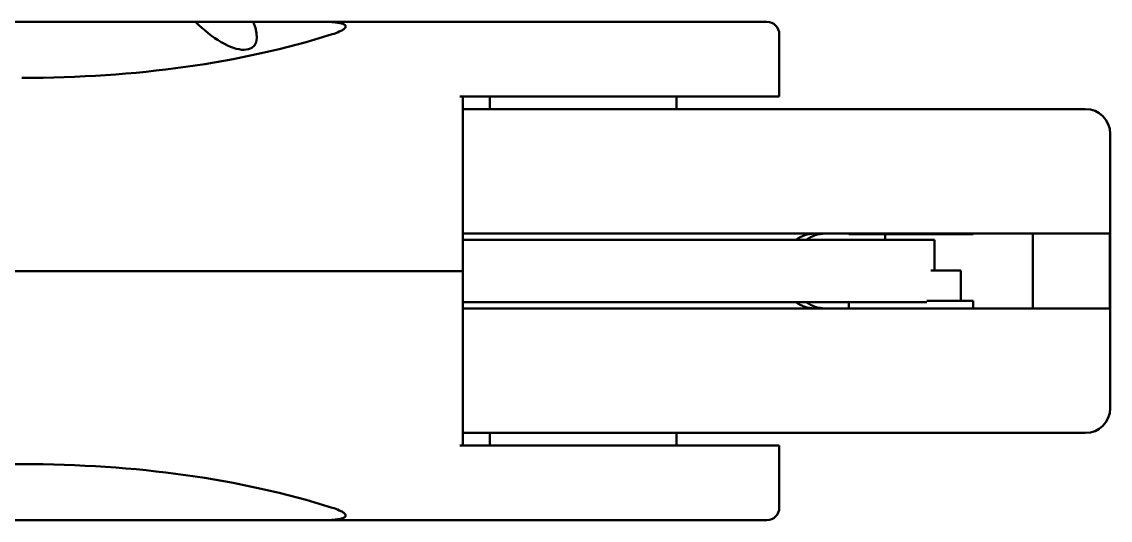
# Model space of a CAD drawing. Header units: millimetres. Extents: x 36 to 3196, y 27 to 5967.
# Drawn here: x 2157.3 to 2244.7, y 2959.8 to 2999.8 of the extents above; entities that cross this region are included whole.
import ezdxf

# ---------------------------------------------------------------- set-up
doc = ezdxf.new("R2010")
doc.units = ezdxf.units.MM
doc.layers.add('외형선(ISO)', color=7, linetype='Continuous', lineweight=50)

msp = doc.modelspace()

# ---------------------------------------------------------------- linework, layer by layer
at = {"layer": '외형선(ISO)'}
for p, q in [((2133.627, 2999.7614), (2171.2925, 2999.7614)), ((2175.9155, 2999.7614), (2171.2925, 2999.7614)), ((2175.9155, 2999.7614), (2181.5029, 2999.7614)), ((2181.5029, 2999.7614), (2216.9803, 2999.7614)), ((2216.9803, 2999.7614), (2217.1683, 2999.7614)), ((2218.1683, 2998.7614), (2218.1683, 2993.7614)), ((2192.5038, 2993.7614), (2217.9675, 2993.7614)), ((2192.7646, 2979.7614), (2192.7646, 2993.7614)), ((2194.9183, 2992.7614), (2194.9183, 2993.7614)), ((2209.9183, 2992.7614), (2209.9183, 2993.7614)), ((2217.9675, 2993.7614), (2218.1683, 2993.7614)), ((2192.7646, 2992.7614), (2218.1908, 2992.7614)), ((2218.1908, 2992.7614), (2242.7408, 2992.7614)), ((2244.7408, 2968.7614), (2244.7408, 2990.7614)), ((2192.7646, 2982.7614), (2216.6837, 2982.7614)), ((2209.6066, 2982.2614), (2192.7646, 2982.2614)), ((2209.6066, 2982.2614), (2220.5227, 2982.2614)), ((2216.6837, 2982.7614), (2244.7205, 2982.7614)), ((2220.5227, 2982.2614), (2230.6178, 2982.2614)), ((2223.7408, 2982.7114), (2223.7408, 2982.7614)), ((2223.7408, 2982.7114), (2233.7408, 2982.7114)), ((2226.6675, 2982.7114), (2226.6675, 2982.2614)), ((2230.6178, 2979.8142), (2230.6178, 2982.2614)), ((2233.7408, 2982.7114), (2233.7408, 2982.7614)), ((2238.5235, 2982.7614), (2238.5235, 2976.7614)), ((2244.7205, 2982.7614), (2244.7205, 2976.7614)), ((2157.3402, 2979.7614), (2007.08, 2979.7614)), ((2157.3402, 2979.7614), (2192.5038, 2979.7614)), ((2157.3402, 2979.7614), (2192.5038, 2979.7614)), ((2192.5038, 2979.7614), (2192.7646, 2979.7614)), ((2192.5038, 2979.7614), (2192.7646, 2979.7614)), ((2192.7646, 2965.7614), (2192.7646, 2979.7614)), ((2230.3326, 2979.8142), (2232.7408, 2979.8142)), ((2232.7408, 2979.8142), (2232.7408, 2977.3642)), ((2209.6066, 2977.2614), (2192.7646, 2977.2614)), ((2209.6066, 2977.2614), (2220.5227, 2977.2614)), ((2220.5227, 2977.2614), (2230.0112, 2977.2614)), ((2223.7408, 2977.2614), (2223.7408, 2976.7614)), ((2230.0112, 2977.3642), (2233.7408, 2977.3642)), ((2233.7408, 2977.3642), (2233.7408, 2976.7614)), ((2192.7646, 2976.7614), (2216.6837, 2976.7614)), ((2216.6837, 2976.7614), (2244.7205, 2976.7614)), ((2192.7646, 2966.7614), (2218.1908, 2966.7614)), ((2194.9183, 2966.7614), (2194.9183, 2965.7614)), ((2209.9183, 2966.7614), (2209.9183, 2965.7614)), ((2218.1908, 2966.7614), (2242.7408, 2966.7614)), ((2217.9675, 2965.7614), (2192.5038, 2965.7614)), ((2218.1683, 2965.7614), (2217.9675, 2965.7614)), ((2218.1683, 2960.7614), (2218.1683, 2965.7614)), ((2015.2863, 2964.2609), (2157.3402, 2964.2609)), ((2181.5029, 2959.7614), (2019.5571, 2959.7614)), ((2181.5029, 2959.7614), (2216.9803, 2959.7614)), ((2216.9803, 2959.7614), (2217.1683, 2959.7614))]:
    msp.add_line(p, q, dxfattribs=at)
for centre, radius, start, end in [((2217.1683, 2998.7614), 1, 0, 90), ((2242.7408, 2990.7614), 2, 0, 90), ((2242.7408, 2968.7614), 2, 270, 0), ((2217.1683, 2960.7614), 1, 270, 0)]:
    msp.add_arc(centre, radius, start, end, dxfattribs=at)
for centre, major_axis, ratio, start_param, end_param in [((2172.7198, 3001.0119), (3.2336, -3.2336), 0.4142136, 4.685044, 7.0959285), ((2004.3144, 3211.6731), (-199.9379, 199.9379), 0.4142136, 2.7488936, 2.9289739), ((2220.9959, 2979.7614), (0, 3), 0.9070121, 0, 0.5856855), ((2221.8381, 2979.7614), (0, 3), 0.9070121, 0, 0.5856855), ((2220.9959, 2979.7614), (0, -3), 0.9070121, 5.6974998, 6.2831853), ((2221.8381, 2979.7614), (0, -3), 0.9070121, 5.6974998, 6.2831853), ((2004.3144, 2747.8498), (-199.9379, -199.9379), 0.4142136, 3.3542114, 3.5342917)]:
    msp.add_ellipse(centre, major_axis=major_axis, ratio=ratio, start_param=start_param, end_param=end_param, dxfattribs=at)
for points, knots in [([(2182.2739, 2998.7614), (2182.4585, 2998.8195), (2182.6562, 2998.8885), (2182.9306, 2999.0101), (2183.0183, 2999.0536), (2183.177, 2999.1497), (2183.2493, 2999.2011), (2183.3263, 2999.2988), (2183.3519, 2999.3422), (2183.3471, 2999.4048), (2183.3435, 2999.4207), (2183.3323, 2999.4459), (2183.3241, 2999.4594), (2183.3062, 2999.4819), (2183.2932, 2999.4949), (2183.266, 2999.5177), (2183.2463, 2999.5311), (2183.1625, 2999.5807), (2183.0826, 2999.6076), (2182.8839, 2999.6646), (2182.7546, 2999.6858), (2182.4948, 2999.72), (2182.3651, 2999.7316), (2181.9798, 2999.7569), (2181.7288, 2999.7614), (2181.5029, 2999.7614)], [0, 0, 0, 0, 0.09888591, 0.09888591, 0.14832887, 0.14832887, 0.19777183, 0.19777183, 0.22289901, 0.22289901, 0.22915067, 0.22915067, 0.23395583, 0.23395583, 0.23873985, 0.23873985, 0.24469964, 0.24469964, 0.26823118, 0.26823118, 0.31614909, 0.31614909, 0.364067, 0.364067, 0.45990281, 0.45990281, 0.45990281, 0.45990281]), ([(2181.5029, 2959.7614), (2181.7288, 2959.7614), (2181.9798, 2959.7659), (2182.3651, 2959.7913), (2182.4948, 2959.8028), (2182.7546, 2959.8371), (2182.8839, 2959.8583), (2183.0826, 2959.9152), (2183.1625, 2959.9422), (2183.2463, 2959.9917), (2183.266, 2960.0051), (2183.2932, 2960.0279), (2183.3062, 2960.0409), (2183.3241, 2960.0634), (2183.3323, 2960.0769), (2183.3435, 2960.1021), (2183.3471, 2960.1181), (2183.3519, 2960.1806), (2183.3263, 2960.224), (2183.2493, 2960.3218), (2183.177, 2960.3731), (2183.0183, 2960.4692), (2182.9306, 2960.5127), (2182.6562, 2960.6343), (2182.4585, 2960.7033), (2182.2739, 2960.7614)], [3.26938687, 3.26938687, 3.26938687, 3.26938687, 3.36522268, 3.36522268, 3.41314059, 3.41314059, 3.46105849, 3.46105849, 3.48459003, 3.48459003, 3.49054982, 3.49054982, 3.49533384, 3.49533384, 3.500139, 3.500139, 3.50639067, 3.50639067, 3.53151785, 3.53151785, 3.58096081, 3.58096081, 3.63040376, 3.63040376, 3.72928968, 3.72928968, 3.72928968, 3.72928968])]:
    msp.add_open_spline(points, degree=3, knots=knots, dxfattribs=at)

doc.saveas('drawing.dxf')
